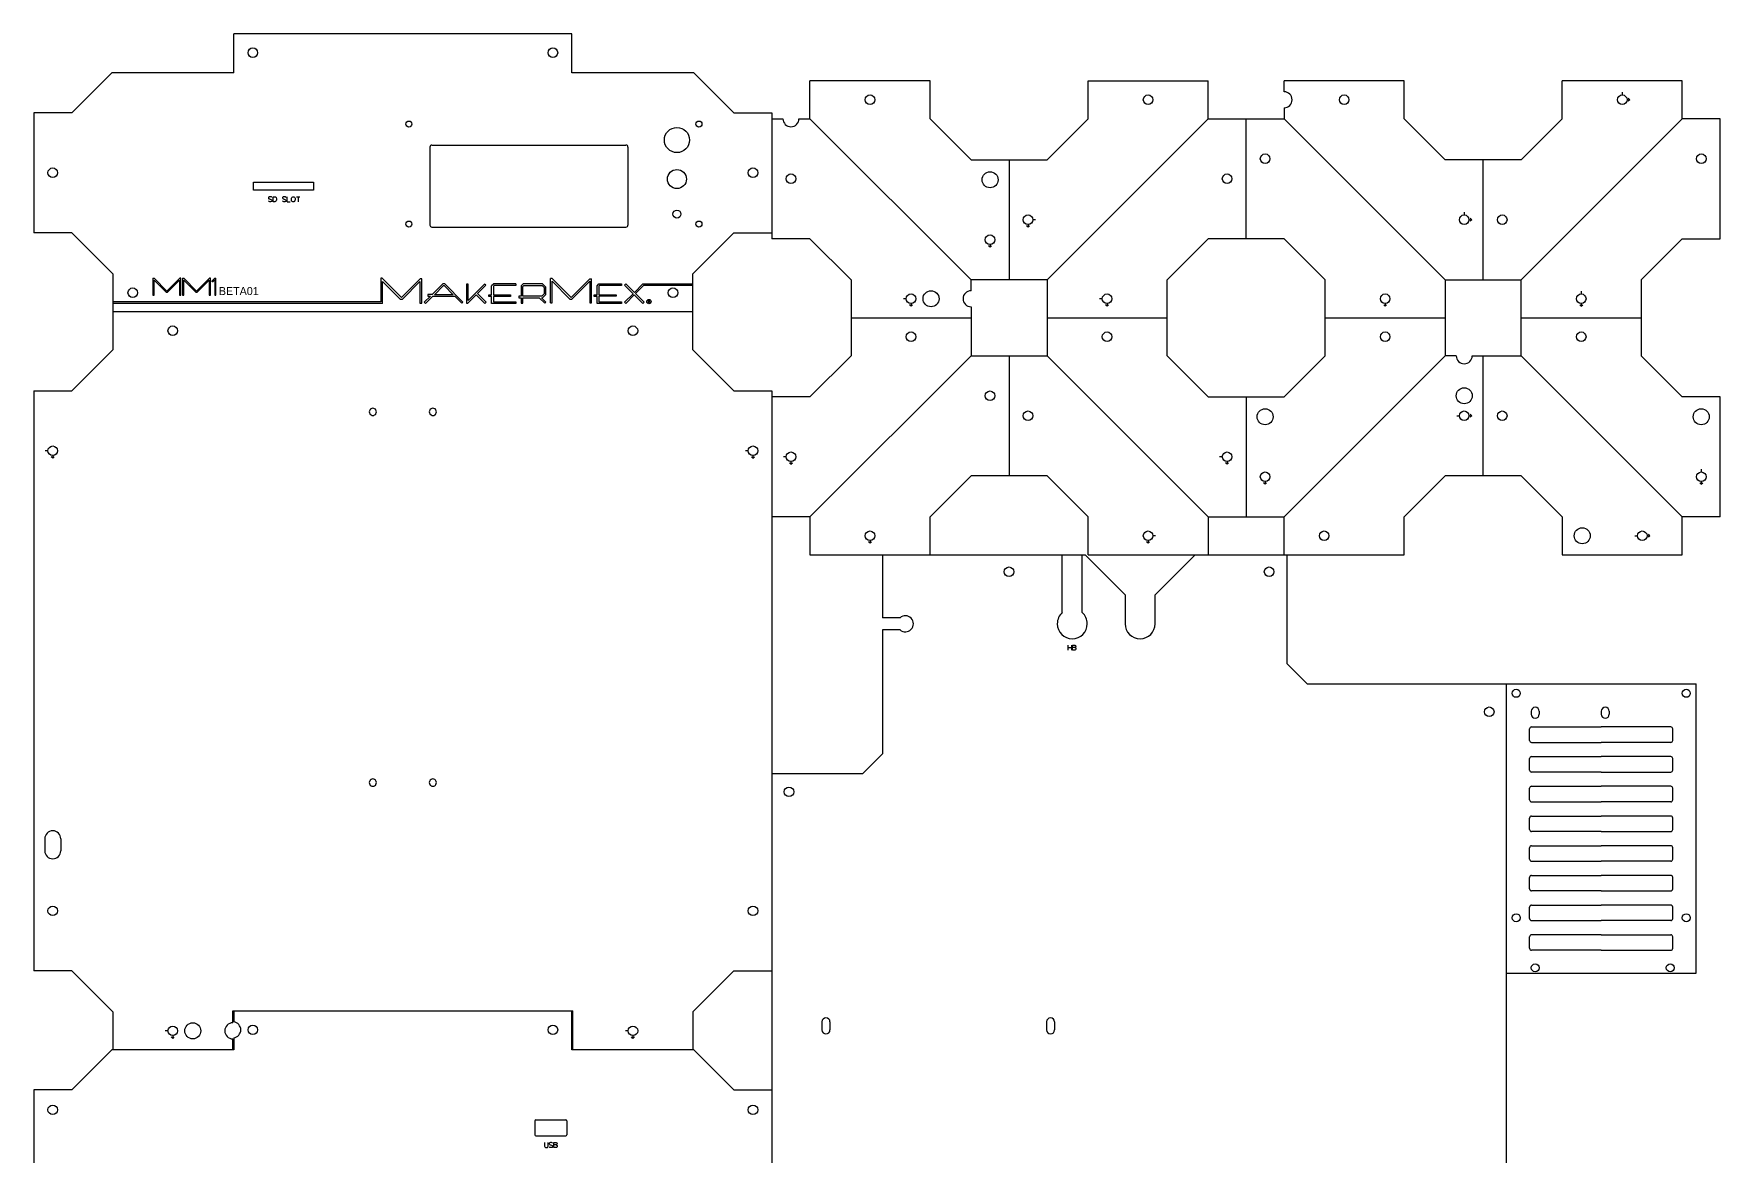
# Model space of a CAD drawing. Header units: millimetres. Extents: x 33 to 876, y 41 to 1157.
# Drawn here: x 33 to 876, y 596 to 1157 of the extents above; entities that cross this region are included whole.
import ezdxf

# ---------------------------------------------------------------- set-up
doc = ezdxf.new("R2010")
doc.units = ezdxf.units.MM
doc.layers.add('READY TO CUT', color=30, linetype='Continuous')
doc.styles.get("Standard").update_dxf_attribs({"font": 'arial.ttf'})

msp = doc.modelspace()

# ---------------------------------------------------------------- linework, layer by layer
at = {"layer": 'READY TO CUT', "color": 1}
for p, q in [((301.56, 1156.91), (132.56, 1156.91)), ((132.56, 1137.41), (132.56, 1156.91)), ((301.56, 1137.41), (301.56, 1156.91)), ((51.56, 1117.41), (71.56, 1137.41)), ((132.56, 1137.41), (71.56, 1137.41)), ((362.56, 1137.41), (301.56, 1137.41)), ((382.56, 1117.41), (362.56, 1137.41)), ((480.56, 1133.41), (420.56, 1133.41)), ((420.56, 1114.41), (420.56, 1133.41)), ((480.56, 1114.41), (480.56, 1133.41)), ((559.56, 1133.41), (619.56, 1133.41)), ((559.56, 1114.41), (559.56, 1133.41)), ((619.56, 1114.41), (619.56, 1133.41)), ((657.56, 1127.91), (657.56, 1133.41)), ((717.56, 1133.41), (657.56, 1133.41)), ((717.56, 1114.41), (717.56, 1133.41)), ((856.56, 1133.41), (796.56, 1133.41)), ((796.56, 1114.41), (796.56, 1133.41)), ((856.56, 1114.41), (856.56, 1133.41)), ((51.56, 1117.41), (32.56, 1117.41)), ((32.56, 1117.41), (32.56, 1057.41)), ((382.56, 1117.41), (401.56, 1117.41)), ((401.56, 1117.41), (401.56, 1054.41)), ((401.56, 1114.41), (407.06, 1114.41)), ((415.06, 1114.41), (420.56, 1114.41)), ((501.06, 1033.91), (420.56, 1114.41)), ((501.06, 1093.91), (480.56, 1114.41)), ((539.06, 1093.91), (559.56, 1114.41)), ((539.06, 1033.91), (619.56, 1114.41)), ((619.56, 1114.41), (657.56, 1114.41)), ((638.56, 1054.41), (638.56, 1114.41)), ((657.56, 1119.91), (657.56, 1114.41)), ((738.06, 1033.91), (657.56, 1114.41)), ((717.56, 1114.41), (738.06, 1093.91)), ((796.56, 1114.41), (776.06, 1093.91)), ((776.06, 1033.91), (856.56, 1114.41)), ((875.56, 1114.41), (856.56, 1114.41)), ((875.56, 1054.41), (875.56, 1114.41)), ((230.56, 1100.26), (230.56, 1061.26)), ((231.56, 1101.26), (328.56, 1101.26)), ((329.56, 1100.26), (329.56, 1061.26)), ((501.06, 1093.91), (539.06, 1093.91)), ((520.06, 1093.91), (520.06, 1033.91)), ((776.06, 1093.91), (738.06, 1093.91)), ((757.06, 1033.91), (757.06, 1093.91)), ((51.56, 1057.41), (32.56, 1057.41)), ((51.56, 1057.41), (72.06, 1036.91)), ((231.56, 1060.26), (328.56, 1060.26)), ((382.56, 1057.41), (362.06, 1036.91)), ((382.56, 1057.41), (401.56, 1057.41)), ((420.56, 1054.41), (401.56, 1054.41)), ((420.56, 1054.41), (441.06, 1033.91)), ((619.56, 1054.41), (599.06, 1033.91)), ((657.56, 1054.41), (619.56, 1054.41)), ((657.56, 1054.41), (678.06, 1033.91)), ((856.56, 1054.41), (836.06, 1033.91)), ((856.56, 1054.41), (875.56, 1054.41)), ((72.06, 1036.91), (72.06, 998.91)), ((362.06, 998.91), (362.06, 1036.91)), ((441.06, 1033.91), (441.06, 995.91)), ((539.06, 1033.91), (501.06, 1033.91)), ((501.06, 1028.41), (501.06, 1033.91)), ((539.06, 1033.91), (539.06, 995.91)), ((599.06, 995.91), (599.06, 1033.91)), ((678.06, 995.91), (678.06, 1033.91)), ((738.06, 1033.91), (738.06, 995.91)), ((738.06, 1033.91), (776.06, 1033.91)), ((776.06, 995.91), (776.06, 1033.91)), ((836.06, 1033.91), (836.06, 995.91)), ((501.06, 1020.41), (501.06, 995.91)), ((362.06, 1017.91), (72.06, 1017.91)), ((441.06, 1014.91), (501.06, 1014.91)), ((539.06, 1014.91), (599.06, 1014.91)), ((678.06, 1014.91), (738.06, 1014.91)), ((776.06, 1014.91), (836.06, 1014.91)), ((51.56, 978.41), (72.06, 998.91)), ((362.06, 998.91), (382.56, 978.41)), ((420.56, 975.41), (441.06, 995.91)), ((420.56, 915.41), (501.06, 995.91)), ((501.06, 995.91), (539.06, 995.91)), ((520.06, 995.91), (520.06, 935.91)), ((539.06, 995.91), (619.56, 915.41)), ((599.06, 995.91), (619.56, 975.41)), ((657.56, 915.41), (738.06, 995.91)), ((657.56, 975.41), (678.06, 995.91)), ((743.56, 995.91), (738.06, 995.91)), ((751.56, 995.91), (776.06, 995.91)), ((757.06, 935.91), (757.06, 995.91)), ((856.56, 915.41), (776.06, 995.91)), ((856.56, 975.41), (836.06, 995.91)), ((32.56, 978.41), (32.56, 688.41)), ((32.56, 978.41), (51.56, 978.41)), ((382.56, 978.41), (401.56, 978.41)), ((401.56, 978.41), (401.56, 549.91)), ((420.56, 975.41), (401.56, 975.41)), ((619.56, 975.41), (657.56, 975.41)), ((638.56, 975.41), (638.56, 915.41)), ((875.56, 975.41), (856.56, 975.41)), ((875.56, 915.41), (875.56, 975.41)), ((501.06, 935.91), (480.56, 915.41)), ((539.06, 935.91), (501.06, 935.91)), ((539.06, 935.91), (559.56, 915.41)), ((717.56, 915.41), (738.06, 935.91)), ((776.06, 935.91), (738.06, 935.91)), ((796.56, 915.41), (776.06, 935.91)), ((420.56, 915.41), (401.56, 915.41)), ((420.56, 915.41), (420.56, 896.41)), ((480.56, 896.41), (480.56, 915.41)), ((559.56, 896.41), (559.56, 915.41)), ((619.56, 915.41), (619.56, 896.41)), ((619.56, 915.41), (657.56, 915.41)), ((657.56, 896.41), (657.56, 915.41)), ((717.56, 896.41), (717.56, 915.41)), ((796.56, 915.41), (796.56, 896.41)), ((875.56, 915.41), (856.56, 915.41)), ((856.56, 896.41), (856.56, 915.41)), ((420.56, 896.41), (558.06, 896.41)), ((456.87, 896.41), (456.87, 864.91)), ((546.67, 867.5), (546.67, 896.41)), ((556.67, 867.5), (556.67, 896.41)), ((559.56, 896.41), (717.56, 896.41)), ((659.06, 841.91), (659.06, 896.41)), ((796.56, 896.41), (856.56, 896.41)), ((465.57, 864.91), (456.87, 864.91)), ((465.57, 858.91), (456.87, 858.91)), ((456.87, 858.91), (456.87, 796.91)), ((669.06, 831.91), (659.06, 841.91)), ((669.06, 831.91), (863.56, 831.91)), ((768.56, 831.91), (768.56, 549.91)), ((863.56, 687.16), (863.56, 831.91)), ((781.06, 818.16), (781.06, 816.66)), ((785.06, 818.16), (785.06, 816.66)), ((816.06, 818.16), (816.06, 816.66)), ((820.06, 818.16), (820.06, 816.66)), ((780.28, 803.59), (780.28, 809.34)), ((781.28, 810.34), (816.06, 810.34)), ((850.83, 810.34), (816.06, 810.34)), ((851.83, 803.59), (851.83, 809.34)), ((781.28, 802.59), (816.06, 802.59)), ((850.83, 802.59), (816.06, 802.59)), ((446.87, 786.91), (456.87, 796.91)), ((780.28, 788.75), (780.28, 794.5)), ((781.28, 795.5), (816.06, 795.5)), ((850.83, 795.5), (816.06, 795.5)), ((851.83, 788.75), (851.83, 794.5)), ((446.87, 786.91), (401.56, 786.91)), ((816.06, 787.75), (781.28, 787.75)), ((816.06, 787.75), (850.83, 787.75)), ((780.28, 773.9), (780.28, 779.65)), ((781.28, 780.65), (816.06, 780.65)), ((850.83, 780.65), (816.06, 780.65)), ((851.83, 773.9), (851.83, 779.65)), ((781.28, 772.9), (816.06, 772.9)), ((850.83, 772.9), (816.06, 772.9)), ((780.28, 759.06), (780.28, 764.81)), ((781.28, 765.81), (816.06, 765.81)), ((850.83, 765.81), (816.06, 765.81)), ((851.83, 759.06), (851.83, 764.81)), ((38.06, 754.41), (38.06, 748.41)), ((46.06, 754.41), (46.06, 748.41)), ((816.06, 758.06), (781.28, 758.06)), ((781.28, 750.96), (816.06, 750.96)), ((816.06, 758.06), (850.83, 758.06)), ((850.83, 750.96), (816.06, 750.96)), ((780.28, 744.21), (780.28, 749.96)), ((781.28, 743.21), (816.06, 743.21)), ((850.83, 743.21), (816.06, 743.21)), ((851.83, 744.21), (851.83, 749.96)), ((780.28, 729.37), (780.28, 735.12)), ((781.28, 736.12), (816.06, 736.12)), ((850.83, 736.12), (816.06, 736.12)), ((851.83, 729.37), (851.83, 735.12)), ((816.06, 728.37), (781.28, 728.37)), ((816.06, 728.37), (850.83, 728.37)), ((780.28, 714.53), (780.28, 720.27)), ((781.28, 721.27), (816.06, 721.27)), ((850.83, 721.27), (816.06, 721.27)), ((851.83, 714.53), (851.83, 720.27)), ((781.28, 713.53), (816.06, 713.53)), ((850.83, 713.53), (816.06, 713.53)), ((780.28, 699.68), (780.28, 705.43)), ((816.06, 706.43), (781.28, 706.43)), ((816.06, 706.43), (850.83, 706.43)), ((851.83, 699.68), (851.83, 705.43)), ((816.06, 698.68), (781.28, 698.68)), ((816.06, 698.68), (850.83, 698.68)), ((51.56, 688.41), (32.56, 688.41)), ((51.56, 688.41), (72.06, 667.91)), ((362.06, 667.91), (382.56, 688.41)), ((382.56, 688.41), (401.56, 688.41)), ((768.56, 687.16), (863.56, 687.16)), ((72.06, 667.91), (72.06, 648.91)), ((132.06, 662.41), (132.06, 668.41)), ((132.06, 668.41), (302.06, 668.41)), ((132.56, 668.41), (132.56, 662.88)), ((301.56, 648.91), (301.56, 668.41)), ((302.06, 648.91), (302.06, 668.41)), ((362.06, 667.91), (362.06, 648.91)), ((132.06, 648.91), (132.06, 654.41)), ((132.56, 654.94), (132.56, 648.91)), ((51.56, 628.91), (71.56, 648.91)), ((132.56, 648.91), (71.56, 648.91)), ((362.56, 648.91), (301.56, 648.91)), ((382.56, 628.91), (362.56, 648.91)), ((51.56, 628.91), (32.56, 628.91)), ((32.56, 628.91), (32.56, 568.91)), ((382.56, 628.91), (401.56, 628.91)), ((283.06, 613.41), (283.06, 606.41)), ((283.56, 613.91), (298.56, 613.91)), ((299.06, 613.41), (299.06, 606.41)), ((283.56, 605.91), (298.56, 605.91))]:
    msp.add_line(p, q, dxfattribs=at)
at = {"layer": 'READY TO CUT', "color": 2}
for p, q in [((826.56, 1127.65), (826.56, 1126.31)), ((828.96, 1123.91), (830.31, 1123.91)), ((830.31, 1123.91), (829.6, 1124.65)), ((830.31, 1123.91), (829.6, 1123.16)), ((533.3, 1063.91), (531.96, 1063.91)), ((747.56, 1067.65), (747.56, 1066.31)), ((749.96, 1063.91), (751.31, 1063.91)), ((751.31, 1063.91), (750.6, 1064.65)), ((751.31, 1063.91), (750.6, 1063.16)), ((529.56, 1060.16), (528.81, 1060.86)), ((529.56, 1061.51), (529.56, 1060.16)), ((529.56, 1060.16), (530.3, 1060.86)), ((510.56, 1050.16), (509.81, 1050.86)), ((510.56, 1051.51), (510.56, 1050.16)), ((510.56, 1050.16), (511.3, 1050.86)), ((92.13, 1034.62), (92.74, 1034.62)), ((106.94, 1034.62), (107.55, 1034.62)), ((121.74, 1032.82), (121.74, 1033.37)), ((122.04, 1032.82), (121.74, 1032.82)), ((123, 1034.63), (123.61, 1034.63)), ((310.5, 1034.39), (311.39, 1034.39)), ((205.97, 1022.92), (72.06, 1022.92)), ((206.9, 1022.1), (72.06, 1022.1)), ((92.13, 1026.26), (92.76, 1026.26)), ((105.46, 1026.26), (106.12, 1026.26)), ((107.57, 1026.26), (106.94, 1026.26)), ((106.94, 1026.26), (107.57, 1026.26)), ((120.26, 1026.26), (120.92, 1026.26)), ((123.03, 1026.26), (123.61, 1026.26)), ((468.66, 1024.41), (467.31, 1024.41)), ((471.06, 1020.66), (470.31, 1021.36)), ((471.06, 1022.01), (471.06, 1020.66)), ((471.06, 1020.66), (471.8, 1021.36)), ((566.66, 1024.41), (565.31, 1024.41)), ((569.06, 1020.66), (568.31, 1021.36)), ((569.06, 1022.01), (569.06, 1020.66)), ((569.06, 1020.66), (569.8, 1021.36)), ((708.06, 1020.66), (707.31, 1021.36)), ((708.06, 1022.01), (708.06, 1020.66)), ((708.06, 1020.66), (708.8, 1021.36)), ((806.06, 1020.66), (805.31, 1021.36)), ((806.06, 1028.15), (806.06, 1026.81)), ((806.06, 1022.01), (806.06, 1020.66)), ((806.06, 1020.66), (806.8, 1021.36)), ((743.81, 965.91), (745.16, 965.91)), ((749.96, 965.91), (751.31, 965.91)), ((751.31, 965.91), (750.6, 966.65)), ((751.31, 965.91), (750.6, 965.16)), ((39.66, 948.41), (38.31, 948.41)), ((42.06, 944.66), (41.31, 945.36)), ((42.06, 946.01), (42.06, 944.66)), ((42.06, 944.66), (42.8, 945.36)), ((389.66, 948.41), (388.31, 948.41)), ((392.06, 944.66), (391.31, 945.36)), ((392.06, 946.01), (392.06, 944.66)), ((392.06, 944.66), (392.8, 945.36)), ((408.66, 945.41), (407.31, 945.41)), ((626.66, 945.41), (625.31, 945.41)), ((411.06, 941.66), (410.31, 942.36)), ((411.06, 943.01), (411.06, 941.66)), ((411.06, 941.66), (411.8, 942.36)), ((629.06, 941.66), (628.31, 942.36)), ((629.06, 943.01), (629.06, 941.66)), ((629.06, 941.66), (629.8, 942.36)), ((866.06, 939.15), (866.06, 937.81)), ((648.06, 931.66), (647.31, 932.36)), ((648.06, 933.01), (648.06, 931.66)), ((648.06, 931.66), (648.8, 932.36)), ((866.06, 931.66), (865.31, 932.36)), ((866.06, 933.01), (866.06, 931.66)), ((866.06, 931.66), (866.8, 932.36)), ((450.56, 902.16), (449.81, 902.86)), ((450.56, 903.51), (450.56, 902.16)), ((450.56, 902.16), (451.3, 902.86)), ((589.56, 902.16), (588.81, 902.86)), ((589.56, 903.51), (589.56, 902.16)), ((589.56, 902.16), (590.3, 902.86)), ((593.3, 905.91), (591.96, 905.91)), ((832.81, 905.91), (834.16, 905.91)), ((838.96, 905.91), (840.31, 905.91)), ((840.31, 905.91), (839.6, 906.65)), ((840.31, 905.91), (839.6, 905.16)), ((99.66, 658.41), (98.31, 658.41)), ((329.66, 658.41), (328.31, 658.41)), ((102.06, 654.66), (101.31, 655.36)), ((102.06, 656.01), (102.06, 654.66)), ((102.06, 654.66), (102.8, 655.36)), ((332.06, 654.66), (331.31, 655.36)), ((332.06, 656.01), (332.06, 654.66)), ((332.06, 654.66), (332.8, 655.36))]:
    msp.add_line(p, q, dxfattribs=at)
at = {"layer": 'READY TO CUT', "color": 2, "linetype": 'Continuous'}
for p, q in [((159.28, 1072.89), (159.28, 1075.39)), ((159.28, 1072.89), (160.73, 1072.89)), ((163.83, 1075.39), (165.53, 1075.39)), ((164.68, 1075.39), (164.68, 1072.89)), ((92.13, 1034.62), (92.13, 1026.26)), ((99.16, 1028.21), (92.74, 1034.62)), ((92.76, 1026.26), (92.76, 1033.7)), ((92.76, 1033.7), (98.74, 1027.72)), ((105.57, 1034.62), (99.16, 1028.21)), ((99.5, 1027.72), (105.46, 1033.67)), ((105.46, 1033.67), (105.46, 1026.26)), ((106.12, 1034.62), (105.57, 1034.62)), ((106.12, 1026.26), (106.12, 1034.62)), ((106.94, 1034.62), (106.94, 1026.26)), ((113.96, 1028.21), (107.55, 1034.62)), ((107.57, 1026.26), (107.57, 1033.7)), ((107.57, 1033.7), (113.55, 1027.72)), ((120.38, 1034.62), (113.96, 1028.21)), ((114.31, 1027.72), (120.26, 1033.67)), ((120.26, 1033.67), (120.26, 1026.26)), ((120.92, 1034.62), (120.38, 1034.62)), ((120.92, 1026.26), (120.92, 1034.62)), ((123, 1034.63), (121.74, 1033.37)), ((122.04, 1032.82), (123.03, 1033.81)), ((123.03, 1033.81), (123.03, 1026.26)), ((123.61, 1026.26), (123.61, 1034.63)), ((206.64, 1034.62), (205.97, 1034.62)), ((205.97, 1034.62), (205.97, 1022.92)), ((216.3, 1024.96), (206.64, 1034.62)), ((206.9, 1022.1), (206.9, 1033.03)), ((206.9, 1033.03), (215.69, 1024.24)), ((225.73, 1034.39), (216.3, 1024.96)), ((216.81, 1024.24), (225.57, 1032.99)), ((225.57, 1032.99), (225.57, 1022.12)), ((226.54, 1034.39), (225.73, 1034.39)), ((226.54, 1022.12), (226.54, 1034.39)), ((237.04, 1031.82), (231.7, 1026.47)), ((232.84, 1026.42), (237.43, 1031.01)), ((238.04, 1031.82), (237.04, 1031.82)), ((237.43, 1031.01), (237.67, 1031.01)), ((237.67, 1031.01), (242.26, 1026.42)), ((247.12, 1022.74), (238.04, 1031.82)), ((249.68, 1031.66), (248.83, 1031.66)), ((248.83, 1031.66), (248.83, 1022.16)), ((257.92, 1031.77), (249.73, 1023.58)), ((249.73, 1023.58), (249.73, 1031.66)), ((254.33, 1026.96), (258.53, 1031.16)), ((258.53, 1031.16), (257.92, 1031.77)), ((262.46, 1031.85), (261.42, 1030.8)), ((261.42, 1026.41), (261.42, 1030.8)), ((262.67, 1030.98), (262.3, 1030.62)), ((262.3, 1030.62), (262.3, 1026.41)), ((273.58, 1031.85), (262.46, 1031.85)), ((273.58, 1030.98), (262.67, 1030.98)), ((273.58, 1031.85), (273.58, 1030.98)), ((277.17, 1031.82), (276.24, 1030.89)), ((276.24, 1030.89), (276.24, 1025.76)), ((276.99, 1030.49), (277.5, 1030.99)), ((276.99, 1025.76), (276.99, 1030.49)), ((286.88, 1031.82), (277.17, 1031.82)), ((277.5, 1030.99), (286.65, 1030.99)), ((286.65, 1030.99), (287.62, 1030.02)), ((288.51, 1030.19), (286.88, 1031.82)), ((287.62, 1030.02), (287.62, 1026.89)), ((288.51, 1026.53), (288.51, 1030.19)), ((291.61, 1034.51), (290.89, 1034.51)), ((290.89, 1022.32), (290.89, 1034.51)), ((301.11, 1025.01), (291.61, 1034.51)), ((291.67, 1022.32), (291.67, 1033.12)), ((291.67, 1033.12), (300.54, 1024.25)), ((310.5, 1034.39), (301.11, 1025.01)), ((301.6, 1024.25), (310.54, 1033.2)), ((310.54, 1033.2), (310.54, 1022.31)), ((311.39, 1022.31), (311.39, 1034.39)), ((314.15, 1030.94), (315.05, 1031.85)), ((314.15, 1026.38), (314.15, 1030.94)), ((315.05, 1031.85), (326.32, 1031.85)), ((315.48, 1031.06), (315.09, 1030.67)), ((315.09, 1030.67), (315.09, 1026.44)), ((326.32, 1031.06), (315.48, 1031.06)), ((326.32, 1031.85), (326.32, 1031.06)), ((327.82, 1031.19), (328.48, 1031.85)), ((332.13, 1026.88), (327.82, 1031.19)), ((328.48, 1031.85), (332.79, 1027.54)), ((332.79, 1027.54), (337.07, 1031.82)), ((337.42, 1031.03), (333.36, 1026.97)), ((337.07, 1031.82), (362.06, 1031.82)), ((362.06, 1031.03), (337.42, 1031.03)), ((98.74, 1027.72), (99.5, 1027.72)), ((113.55, 1027.72), (114.31, 1027.72)), ((215.69, 1024.24), (216.81, 1024.24)), ((225.57, 1022.12), (226.54, 1022.12)), ((230.83, 1025.73), (227.76, 1022.65)), ((227.76, 1022.65), (228.35, 1022.06)), ((228.35, 1022.06), (231.99, 1025.71)), ((231.7, 1026.47), (229.57, 1026.47)), ((229.57, 1026.47), (229.57, 1025.73)), ((229.57, 1025.73), (230.83, 1025.73)), ((231.99, 1025.71), (243.08, 1025.71)), ((242.26, 1026.42), (232.84, 1026.42)), ((243.08, 1025.71), (246.58, 1022.21)), ((246.58, 1022.21), (247.12, 1022.74)), ((248.83, 1022.16), (249.48, 1022.16)), ((249.48, 1022.16), (253.74, 1026.41)), ((253.74, 1026.41), (258.07, 1022.08)), ((258.64, 1022.65), (254.33, 1026.96)), ((258.07, 1022.08), (258.64, 1022.65)), ((260.06, 1025.57), (260.06, 1026.41)), ((260.06, 1026.41), (261.42, 1026.41)), ((261.42, 1025.57), (260.06, 1025.57)), ((261.42, 1022.09), (261.42, 1025.57)), ((273.46, 1022.09), (261.42, 1022.09)), ((262.3, 1026.41), (270.79, 1026.41)), ((270.79, 1025.57), (262.3, 1025.57)), ((262.3, 1025.57), (262.3, 1022.89)), ((262.3, 1022.89), (273.46, 1022.89)), ((270.79, 1026.41), (270.79, 1025.57)), ((273.46, 1022.89), (273.46, 1022.09)), ((276.24, 1025.76), (275.1, 1025.76)), ((275.1, 1025.76), (275.1, 1024.93)), ((275.1, 1024.93), (276.26, 1024.93)), ((276.26, 1024.93), (276.26, 1022.2)), ((276.26, 1022.2), (277.02, 1022.2)), ((286.49, 1025.76), (276.99, 1025.76)), ((277.02, 1022.2), (277.02, 1024.93)), ((277.02, 1024.93), (285.2, 1024.93)), ((285.2, 1024.93), (287.98, 1022.15)), ((288.55, 1022.72), (286.41, 1024.86)), ((286.41, 1024.86), (286.83, 1024.86)), ((287.62, 1026.89), (286.49, 1025.76)), ((286.83, 1024.86), (288.51, 1026.53)), ((287.98, 1022.15), (288.55, 1022.72)), ((290.89, 1022.32), (291.67, 1022.32)), ((300.54, 1024.25), (301.6, 1024.25)), ((310.54, 1022.31), (311.39, 1022.31)), ((312.71, 1025.61), (312.71, 1026.38)), ((312.71, 1026.38), (314.15, 1026.38)), ((314.15, 1025.61), (312.71, 1025.61)), ((314.15, 1022.07), (314.15, 1025.61)), ((326.32, 1022.07), (314.15, 1022.07)), ((315.09, 1026.44), (323.6, 1026.44)), ((323.6, 1025.63), (315.09, 1025.63)), ((315.09, 1025.63), (315.09, 1022.93)), ((315.09, 1022.93), (326.32, 1022.93)), ((323.6, 1026.44), (323.6, 1025.63)), ((326.32, 1022.93), (326.32, 1022.07)), ((327.89, 1022.64), (332.13, 1026.88)), ((328.46, 1022.07), (327.89, 1022.64)), ((332.7, 1026.31), (328.46, 1022.07)), ((337.05, 1021.96), (332.7, 1026.31)), ((333.36, 1026.97), (337.71, 1022.62)), ((337.71, 1022.62), (337.05, 1021.96)), ((549.55, 848.71), (549.55, 851.21)), ((549.55, 850.01), (551.2, 850.01)), ((551.2, 851.21), (551.2, 848.71))]:
    msp.add_line(p, q, dxfattribs=at)
at = {"layer": 'READY TO CUT', "color": 1, "linetype": 'ByBlock'}
for p, q in [((426.56, 662.91), (426.56, 658.91)), ((430.56, 662.91), (430.56, 658.91)), ((538.8, 662.91), (538.8, 658.91)), ((542.8, 662.91), (542.8, 658.91))]:
    msp.add_line(p, q, dxfattribs=at)
at = {"layer": 'READY TO CUT', "color": 1}
for points in [[(142.37, 1078.76), (142.37, 1082.76), (172.37, 1082.76), (172.37, 1078.76)], [(203.33, 966.59), (203.5, 966.77), (203.53, 966.85), (203.61, 966.96), (203.79, 967.39), (203.86, 967.86), (203.79, 968.32), (203.61, 968.76), (203.33, 969.13), (202.96, 969.42), (202.52, 969.6), (202.06, 969.66), (201.59, 969.6), (201.16, 969.42), (200.78, 969.13), (200.67, 968.95), (200.5, 968.76), (200.32, 968.32), (200.26, 967.86), (200.32, 967.39), (200.5, 966.96), (200.78, 966.59), (201.15, 966.3), (201.59, 966.12), (202.05, 966.06), (202.52, 966.12), (202.95, 966.3)], [(233.33, 969.13), (233.14, 969.3), (233.07, 969.33), (232.96, 969.42), (232.52, 969.6), (232.06, 969.66), (231.59, 969.6), (231.16, 969.42), (230.78, 969.13), (230.5, 968.76), (230.32, 968.32), (230.26, 967.86), (230.32, 967.39), (230.5, 966.96), (230.78, 966.59), (230.97, 966.47), (231.16, 966.3), (231.59, 966.12), (232.06, 966.06), (232.52, 966.12), (232.96, 966.3), (233.33, 966.59), (233.61, 966.96), (233.79, 967.39), (233.86, 967.86), (233.79, 968.32), (233.61, 968.76)], [(203.33, 781.26), (203.5, 781.45), (203.53, 781.52), (203.61, 781.63), (203.79, 782.07), (203.86, 782.53), (203.79, 783), (203.61, 783.43), (203.33, 783.81), (202.96, 784.09), (202.52, 784.27), (202.06, 784.33), (201.59, 784.27), (201.16, 784.09), (200.78, 783.81), (200.67, 783.62), (200.5, 783.43), (200.32, 783), (200.26, 782.53), (200.32, 782.07), (200.5, 781.63), (200.78, 781.26), (201.15, 780.98), (201.59, 780.8), (202.05, 780.73), (202.52, 780.8), (202.95, 780.97)], [(233.33, 783.81), (233.14, 783.98), (233.07, 784.01), (232.96, 784.09), (232.52, 784.27), (232.06, 784.33), (231.59, 784.27), (231.16, 784.09), (230.78, 783.81), (230.5, 783.43), (230.32, 783), (230.26, 782.53), (230.32, 782.07), (230.5, 781.63), (230.78, 781.26), (230.97, 781.15), (231.16, 780.97), (231.59, 780.79), (232.06, 780.73), (232.52, 780.79), (232.96, 780.97), (233.33, 781.26), (233.61, 781.63), (233.79, 782.07), (233.86, 782.53), (233.79, 783), (233.61, 783.43)]]:
    msp.add_lwpolyline(points, close=True, dxfattribs=at)
at = {"layer": 'READY TO CUT', "color": 2, "linetype": 'Continuous'}
for points in [[(151.63, 1075.04), (151.33, 1075.29), (150.98, 1075.39), (150.53, 1075.39), (150.23, 1075.29), (149.98, 1075.14), (149.93, 1075.04), (149.93, 1074.79), (149.98, 1074.59), (150.13, 1074.44), (150.33, 1074.34), (151.08, 1074.09), (151.38, 1073.94), (151.53, 1073.79), (151.63, 1073.59), (151.63, 1073.29), (151.53, 1073.14), (151.33, 1072.99), (150.98, 1072.89), (150.53, 1072.89), (150.23, 1072.99), (150.03, 1073.14), (149.93, 1073.29)], [(158.68, 1075.04), (158.38, 1075.29), (158.03, 1075.39), (157.58, 1075.39), (157.28, 1075.29), (157.03, 1075.14), (156.98, 1075.04), (156.98, 1074.79), (157.03, 1074.59), (157.18, 1074.44), (157.38, 1074.34), (158.13, 1074.09), (158.43, 1073.94), (158.58, 1073.79), (158.68, 1073.59), (158.68, 1073.29), (158.58, 1073.14), (158.38, 1072.99), (158.03, 1072.89), (157.58, 1072.89), (157.28, 1072.99), (157.08, 1073.14), (156.98, 1073.29)], [(340.15, 1023.71), (339.67, 1023.71), (339.67, 1022.3)], [(339.67, 1023), (340.15, 1023), (340.51, 1022.3)], [(340.51, 1023.37), (340.5, 1023.44), (340.48, 1023.5), (340.44, 1023.56), (340.4, 1023.61), (340.34, 1023.65), (340.28, 1023.68), (340.21, 1023.7), (340.15, 1023.71)], [(340.15, 1023), (340.22, 1023.01), (340.29, 1023.03), (340.35, 1023.06), (340.4, 1023.11), (340.45, 1023.16), (340.48, 1023.23), (340.5, 1023.3), (340.51, 1023.37)], [(551.8, 848.71), (551.8, 851.21), (552.9, 851.21), (553.25, 851.11), (553.35, 850.96), (553.45, 850.76), (553.45, 850.51), (553.35, 850.26), (553.2, 850.11), (552.9, 850.01), (551.8, 850.01)], [(552.9, 850.01), (553.2, 849.91), (553.4, 849.71), (553.45, 849.56), (553.45, 849.16), (553.35, 848.96), (553.2, 848.81), (552.9, 848.71), (551.8, 848.71)], [(287.93, 602.54), (287.93, 600.74), (288.03, 600.39), (288.28, 600.14), (288.58, 600.04), (288.98, 600.04), (289.28, 600.14), (289.53, 600.39), (289.63, 600.74), (289.63, 602.54)], [(291.93, 602.19), (291.63, 602.44), (291.28, 602.54), (290.83, 602.54), (290.53, 602.44), (290.28, 602.29), (290.23, 602.19), (290.23, 601.94), (290.28, 601.74), (290.43, 601.59), (290.63, 601.49), (291.38, 601.24), (291.68, 601.09), (291.83, 600.94), (291.93, 600.74), (291.93, 600.44), (291.83, 600.29), (291.63, 600.14), (291.28, 600.04), (290.83, 600.04), (290.53, 600.14), (290.33, 600.29), (290.23, 600.44)], [(292.53, 600.04), (292.53, 602.54), (293.63, 602.54), (293.98, 602.44), (294.08, 602.29), (294.18, 602.09), (294.18, 601.84), (294.08, 601.59), (293.93, 601.44), (293.63, 601.34), (292.53, 601.34)], [(293.63, 601.34), (293.93, 601.24), (294.13, 601.04), (294.18, 600.89), (294.18, 600.49), (294.08, 600.29), (293.93, 600.14), (293.63, 600.04), (292.53, 600.04)]]:
    msp.add_lwpolyline(points, dxfattribs=at)
for points in [[(152.23, 1075.39), (153.08, 1075.39), (153.38, 1075.29), (153.68, 1075.04), (153.88, 1074.44), (153.88, 1073.84), (153.68, 1073.29), (153.38, 1072.99), (153.08, 1072.89), (152.23, 1072.89)], [(162.03, 1075.39), (162.53, 1075.39), (162.83, 1075.24), (163.03, 1074.99), (163.18, 1074.69), (163.23, 1074.44), (163.23, 1073.84), (163.13, 1073.44), (162.98, 1073.24), (162.83, 1073.04), (162.53, 1072.89), (162.03, 1072.89), (161.73, 1073.04), (161.58, 1073.24), (161.43, 1073.44), (161.33, 1073.84), (161.33, 1074.44), (161.38, 1074.69), (161.53, 1074.99), (161.73, 1075.24)]]:
    msp.add_lwpolyline(points, close=True, dxfattribs=at)
at = {"layer": 'READY TO CUT', "color": 1}
for points in [[(558.06, 896.41), (578.06, 876.41), (578.06, 861.91)], [(593.06, 861.91), (593.06, 876.41), (613.06, 896.41)]]:
    msp.add_lwpolyline(points, dxfattribs=at)
for centre, radius in [((142.06, 1147.41), 2.4), ((292.06, 1147.41), 2.4), ((450.56, 1123.91), 2.4), ((589.56, 1123.91), 2.4), ((687.56, 1123.91), 2.4), ((826.56, 1123.91), 2.4), ((220.06, 1111.76), 1.5), ((365.06, 1111.76), 1.5), ((354.06, 1103.76), 6.3), ((648.06, 1094.41), 2.4), ((866.06, 1094.41), 2.4), ((42.06, 1087.41), 2.4), ((354.06, 1084.26), 4.75), ((392.06, 1087.41), 2.4), ((510.56, 1083.91), 4), ((411.06, 1084.41), 2.4), ((629.06, 1084.41), 2.4), ((220.06, 1061.76), 1.5), ((354.06, 1066.76), 2), ((365.06, 1061.76), 1.5), ((529.56, 1063.91), 2.4), ((747.56, 1063.91), 2.4), ((766.56, 1063.91), 2.4), ((510.56, 1053.91), 2.4), ((82.06, 1027.41), 2.4), ((352.06, 1027.41), 2.4), ((471.06, 1024.41), 2.4), ((481.06, 1024.41), 4), ((569.06, 1024.41), 2.4), ((708.06, 1024.41), 2.4), ((806.06, 1024.41), 2.4), ((102.06, 1008.41), 2.4), ((332.06, 1008.41), 2.4), ((471.06, 1005.41), 2.4), ((569.06, 1005.41), 2.4), ((708.06, 1005.41), 2.4), ((806.06, 1005.41), 2.4), ((510.56, 975.91), 2.4), ((747.56, 975.91), 4), ((529.56, 965.91), 2.4), ((648.06, 965.41), 4), ((747.56, 965.91), 2.4), ((766.56, 965.91), 2.4), ((866.06, 965.41), 4), ((42.06, 948.41), 2.4), ((392.06, 948.41), 2.4), ((411.06, 945.41), 2.4), ((629.06, 945.41), 2.4), ((648.06, 935.41), 2.4), ((866.06, 935.41), 2.4), ((450.56, 905.91), 2.4), ((589.56, 905.91), 2.4), ((677.56, 905.91), 2.4), ((806.56, 905.91), 4), ((836.56, 905.91), 2.4), ((520.06, 887.91), 2.4), ((650.06, 887.91), 2.4), ((773.56, 827.15), 2), ((858.56, 827.15), 2), ((760.06, 817.91), 2.4), ((410.06, 777.91), 2.4), ((42.06, 718.41), 2.4), ((392.06, 718.41), 2.4), ((773.56, 714.91), 2), ((858.56, 714.91), 2), ((783.06, 689.91), 2), ((850.56, 689.91), 2), ((102.06, 658.41), 2.4), ((112.06, 658.41), 4), ((142.06, 658.91), 2.4), ((292.06, 658.91), 2.4), ((332.06, 658.41), 2.4), ((42.06, 618.91), 2.4), ((392.06, 618.91), 2.4)]:
    msp.add_circle(centre, radius, dxfattribs=at)
at = {"layer": 'READY TO CUT', "color": 2}
msp.add_circle((340.04, 1022.98), 1.07, dxfattribs=at)
at = {"layer": 'READY TO CUT', "color": 1}
for centre, radius, start, end in [((657.56, 1123.91), 4, 270, 90), ((411.06, 1114.41), 4, 180, 0), ((231.56, 1100.26), 1, 90, 180), ((328.56, 1100.26), 1, 0, 90), ((231.56, 1061.26), 1, 180, 270), ((328.56, 1061.26), 1, 270, 0), ((501.06, 1024.41), 4, 90, 270), ((501.06, 1024.41), 4, 90, 270), ((747.56, 995.91), 4, 180, 0), ((468.22, 861.91), 4, 228.59038, 131.40962), ((551.67, 861.91), 7.5, 131.81031, 180), ((551.67, 861.91), 7.5, 180, 0), ((551.67, 861.91), 7.5, 0, 48.18969), ((585.56, 861.91), 7.5, 180, 0), ((783.06, 818.16), 2, 0, 180), ((818.06, 818.16), 2, 0, 180), ((781.28, 809.34), 1, 90, 180), ((783.06, 816.66), 2, 180, 0), ((818.06, 816.66), 2, 180, 0), ((850.83, 809.34), 1, 0, 90), ((781.28, 803.59), 1, 180, 270), ((850.83, 803.59), 1, 270, 0), ((781.28, 794.5), 1, 90, 180), ((850.83, 794.5), 1, 0, 90), ((781.28, 788.75), 1, 180, 270), ((850.83, 788.75), 1, 270, 0), ((781.28, 779.65), 1, 90, 180), ((850.83, 779.65), 1, 0, 90), ((781.28, 773.9), 1, 180, 270), ((850.83, 773.9), 1, 270, 0), ((781.28, 764.81), 1, 90, 180), ((781.28, 759.06), 1, 180, 270), ((850.83, 764.81), 1, 0, 90), ((850.83, 759.06), 1, 270, 0), ((42.06, 754.41), 4, 0, 180), ((781.28, 749.96), 1, 90, 180), ((850.83, 749.96), 1, 0, 90), ((42.06, 748.41), 4, 180, 0), ((781.28, 744.21), 1, 180, 270), ((850.83, 744.21), 1, 270, 0), ((781.28, 735.12), 1, 90, 180), ((850.83, 735.12), 1, 0, 90), ((781.28, 729.37), 1, 180, 270), ((850.83, 729.37), 1, 270, 0), ((781.28, 720.27), 1, 90, 180), ((850.83, 720.27), 1, 0, 90), ((781.28, 714.53), 1, 180, 270), ((850.83, 714.53), 1, 270, 0), ((781.28, 705.43), 1, 90, 180), ((850.83, 705.43), 1, 0, 90), ((781.28, 699.68), 1, 180, 270), ((850.83, 699.68), 1, 270, 0), ((132.06, 658.41), 4, 90, 270), ((132.06, 658.91), 4, 277.18076, 82.81924), ((428.56, 662.91), 2, 0, 180), ((428.56, 658.91), 2, 180, 0), ((540.8, 662.91), 2, 0, 180), ((540.8, 658.91), 2, 180, 0), ((283.56, 613.41), 0.5, 90, 180), ((298.56, 613.41), 0.5, 0, 90), ((283.56, 606.41), 0.5, 180, 270), ((298.56, 606.41), 0.5, 270, 0)]:
    msp.add_arc(centre, radius, start, end, dxfattribs=at)

# ---------------------------------------------------------------- texts
at = {"layer": 'READY TO CUT', "color": 2, "insert": (125.08, 1030.26), "char_height": 4, "width": 24.4596, "attachment_point": 1}
msp.add_mtext('{\\FApsimplx.shx|c0;BETA01}', dxfattribs=at)

doc.saveas('drawing.dxf')
